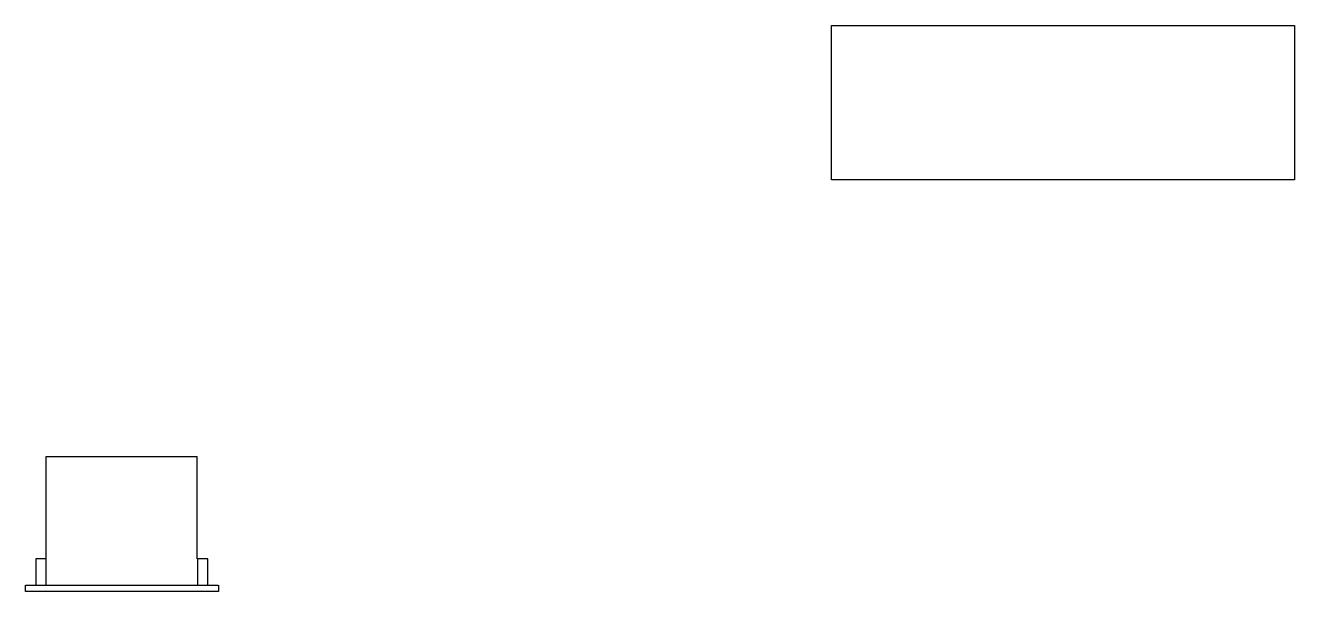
# Model space of a CAD drawing. Header units: millimetres. Extents: x 8683 to 12283, y 41479 to 47246.
# Drawn here: x 8683 to 11972, y 41479 to 42947 of the extents above; entities that cross this region are included whole.
import ezdxf

# ---------------------------------------------------------------- set-up
doc = ezdxf.new("R2010")
doc.units = ezdxf.units.MM

msp = doc.modelspace()

# ---------------------------------------------------------------- linework, layer by layer
for p, q in [((10771.668, 42946.547), (11971.668, 42946.547)), ((10771.668, 42546.547), (10771.668, 42945.814)), ((11971.668, 42946.547), (11971.668, 42546.547)), ((11971.668, 42546.547), (10771.668, 42546.547)), ((8736.186, 41828.782), (9127.45, 41828.867)), ((8736.248, 41564.151), (8736.248, 41828.706)), ((9127.445, 41563.673), (9127.445, 41828.841)), ((8709.454, 41563.954), (8709.454, 41494.937)), ((8736.292, 41564.171), (8709.692, 41564.171)), ((8736.292, 41495.194), (8736.292, 41564.171)), ((9128.457, 41563.955), (9128.457, 41494.938)), ((9155.296, 41564.172), (9128.695, 41564.172)), ((9155.296, 41495.195), (9155.296, 41564.172)), ((8682.681, 41495.338), (9182.636, 41495.338)), ((8682.813, 41478.909), (8682.813, 41495.275)), ((9182.813, 41478.909), (8682.813, 41478.909)), ((9182.813, 41495.276), (9182.813, 41478.909))]:
    msp.add_line(p, q)

doc.saveas('drawing.dxf')
